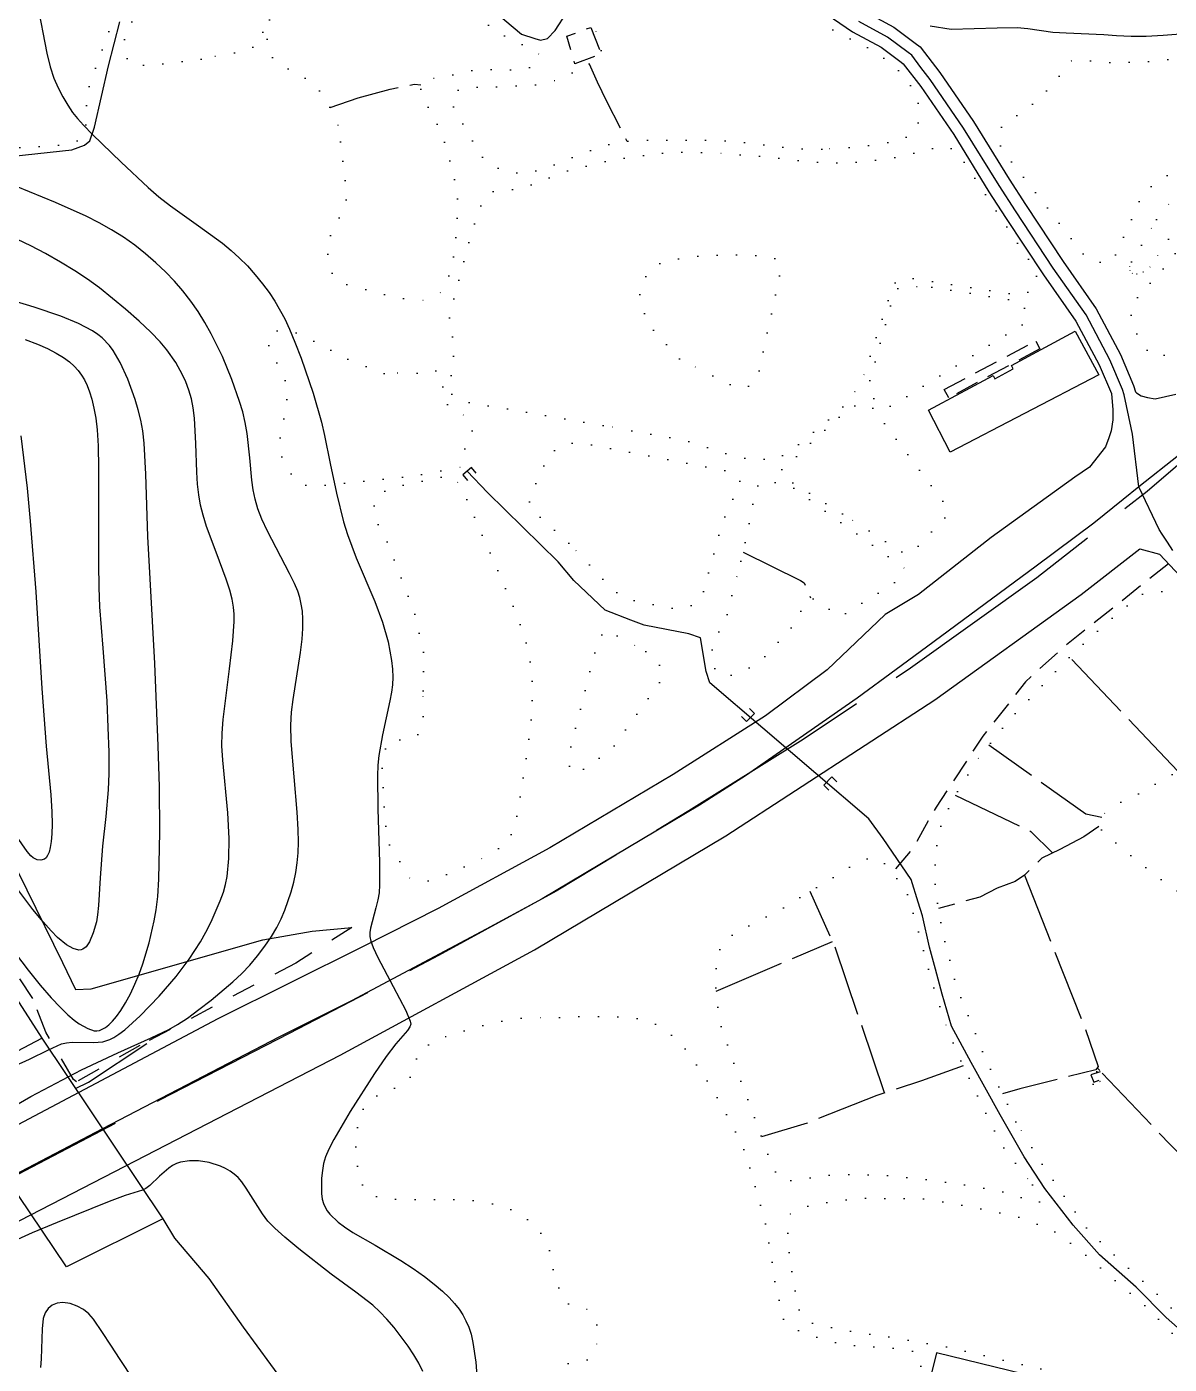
# Model space of a CAD drawing. Header units: millimetres. Extents: x 220021 to 223505, y 489325 to 491820.
# Drawn here: x 220931.8 to 221173, y 490811.3 to 491093.5 of the extents above; entities that cross this region are included whole.
import ezdxf

# ---------------------------------------------------------------- set-up
doc = ezdxf.new("R2010")
doc.units = ezdxf.units.MM
for name, pattern in [('15M2P5', [17.5, 15, -2.5]), ('50M10', [60, 50, -10]), ('5M2P5', [7.5, 5, -2.5]), ('5M5', [10, 5, -5]), ('AM4', [4, 0, -4])]:
    doc.linetypes.add(name, pattern=pattern)
for name, color, linetype in [('A0013110', 8, 'Continuous'), ('A0013112', 8, 'Continuous'), ('A0013113', 8, 'Continuous'), ('A0023119', 8, '5M2P5'), ('A0023210', 8, 'Continuous'), ('A0023212', 8, 'Continuous'), ('A0073340', 8, 'Continuous'), ('B0014111', 8, 'Continuous'), ('B0014112', 8, 'Continuous'), ('B0014116', 8, '5M2P5'), ('B0014118', 8, '5M2P5'), ('B0024120', 8, 'B0024120'), ('C0076116', 8, 'Continuous'), ('C0523121', 8, '50M10'), ('D0015112', 8, '15M2P5'), ('D0025111', 8, 'AM4'), ('E0022112', 8, 'Continuous'), ('F0017111', 8, 'Continuous'), ('F0017114', 8, 'Continuous'), ('F0037222', 8, 'Continuous'), ('F0037223', 8, '5M5')]:
    doc.layers.add(name, color=color, linetype=linetype)
doc.linetypes.add('B0024120', pattern='A,10,-1.75,[133,ltypeshp.shx,S=0.75,R=0,X=0,Y=0],-3.25', length=15)

msp = doc.modelspace()

# ---------------------------------------------------------------- linework, layer by layer
at = {"layer": 'A0013110', "flags": 128}
for points in [[(221099.493, 491097.015), (221106.167, 491092.476), (221112.186, 491089.228), (221116.4, 491086.069), (221116.888, 491085.709), (221120.567, 491080.954), (221127.525, 491070.809), (221134.975, 491058.707), (221138.473, 491053.291), (221146.471, 491041.214), (221153.341, 491031.414), (221158.24, 491022.198), (221160.809, 491016.137), (221160.816, 491016.117), (221161.14, 491012.665), (221161.138, 491010.604), (221160.795, 491008.275), (221160.297, 491006.782), (221159.548, 491004.855)], [(221108.767, 491096.755), (221114.887, 491093.452), (221119.385, 491090.081), (221120.417, 491089.319), (221124.609, 491083.901), (221131.718, 491073.535), (221139.204, 491061.374), (221142.657, 491056.028), (221150.604, 491044.03), (221157.612, 491034.032), (221162.758, 491024.352), (221165.51, 491017.858), (221165.929, 491016.51), (221166.111, 491016.297), (221167.078, 491015.65), (221168.443, 491015.28), (221170.058, 491015.028), (221174.434, 491015.992)], [(221166.793, 490983.375), (221170.943, 490982.21), (221185.149, 490967.176), (221194.195, 490955.965), (221196.422, 490950.117)]]:
    msp.add_lwpolyline(points, dxfattribs=at)
at = {"layer": 'A0013112', "flags": 128}
for points in [[(221159.548, 491004.855), (221156.177, 491000.569), (221153.077, 490998.483), (221135.414, 490985.729), (221120.076, 490973.723), (221113.033, 490969.52), (221100.844, 490957.845), (221087.777, 490948.11), (221068.298, 490935.715), (221042.285, 490920.274), (221018.655, 490907.465), (221002.731, 490899.389), (220972.139, 490884.182), (220914.609, 490853.691), (220889.591, 490841.096), (220859.003, 490825.132), (220831.371, 490811.47), (220799.518, 490795.206), (220766.529, 490779.228), (220758.574, 490776.753)], [(220763.14, 490747.285), (220764.708, 490748.788), (220782.756, 490758.41), (220816.447, 490782.763), (220853.815, 490802.296), (220880.935, 490816.159), (220914.862, 490833.696), (220959.122, 490856.458), (220998.017, 490876.497), (221039.032, 490898.717), (221079.387, 490922.793), (221123.548, 490951.512), (221154.4, 490973.745), (221166.793, 490983.375)]]:
    msp.add_lwpolyline(points, dxfattribs=at)
at = {"layer": 'A0013113', "flags": 128}
msp.add_lwpolyline([(220927.842, 490891.29), (220935.009, 490880.115), (220960.536, 490841.965), (220963.039, 490837.911), (220970.26, 490829.369), (220977.536, 490819.135), (220986.177, 490807.32), (220992.944, 490798.174), (221001.213, 490788.313), (221007.322, 490779.603), (221014.267, 490769.197), (221023.077, 490757.382), (221032.12, 490744.909), (221042.072, 490734.327), (221064.691, 490708.773), (221095.538, 490674.853), (221126.07, 490641.566), (221156.363, 490608.27), (221183.399, 490577.923), (221216.251, 490539.581), (221246.636, 490500.861)], dxfattribs=at)
at = {"layer": 'A0023119', "flags": 128}
msp.add_lwpolyline([(221172.875, 490980.165), (221164.607, 490973.643), (221150.613, 490962.52), (221142.713, 490955.325), (221133.67, 490943.824), (221123.81, 490928.878), (221118.883, 490920.111), (221115.265, 490915.821)], dxfattribs=at)
at = {"layer": 'A0023210', "flags": 128}
msp.add_lwpolyline([(221173.798, 490983.032), (221172.655, 490984.756), (221171.512, 490986.48), (221170.867, 490987.454), (221166.639, 490996.425), (221165.261, 491007.574), (221164.977, 491008.917), (221163.507, 491015.88), (221163.16, 491016.998), (221160.499, 491023.275), (221155.476, 491032.723), (221148.538, 491042.622), (221140.565, 491054.659), (221137.089, 491060.041), (221129.621, 491072.172), (221122.588, 491082.428), (221120.62, 491084.971), (221118.652, 491087.514), (221117.892, 491088.075), (221113.536, 491091.34), (221107.467, 491094.616)], dxfattribs=at)
at = {"layer": 'A0023212'}
msp.add_lwpolyline([(221311.223, 491122.724), (221262.915, 491080.076), (221240.352, 491061.953), (221218.847, 491041.842), (221190.648, 491016.023), (221177.069, 491004.74), (221174.962, 491003.06), (221166.639, 490996.425), (221163.292, 490993.756), (221157.074, 490988.799), (221144.907, 490979.737), (221121.812, 490962.618), (221115.408, 490957.883), (221107.158, 490951.88), (221083.582, 490935.452), (221073.843, 490929.254), (221040.659, 490909.495), (221028.844, 490903.091), (221000.374, 490887.943), (220985.078, 490880.339), (220956.616, 490865.512), (220947.84, 490860.94), (220937.753, 490855.685), (220927.666, 490850.43)], dxfattribs=at)
at = {"layer": 'A0073340', "flags": 128}
msp.add_lwpolyline([(220935.009, 490880.115), (220960.536, 490841.965), (220940.195, 490831.807), (220914.834, 490869.506)], close=True, dxfattribs=at)
at = {"layer": 'B0014111', "flags": 128}
msp.add_lwpolyline([(221153.189, 491029.29), (221158.16, 491020.088), (221126.75, 491003.78), (221122.196, 491012.639), (221135.831, 491019.966), (221136.24, 491019.232), (221140.105, 491021.334), (221139.728, 491022.032)], close=True, dxfattribs=at)
at = {"layer": 'B0014112', "flags": 128}
msp.add_lwpolyline([(221123.865, 490813.673), (221121.381, 490803.412), (221145.848, 490797.46), (221148.372, 490807.71)], close=True, dxfattribs=at)
at = {"layer": 'B0014116', "flags": 128}
msp.add_lwpolyline([(221050.931, 491093.408), (221053.129, 491087.833), (221047.572, 491085.714), (221045.82, 491091.537)], close=True, dxfattribs=at)
at = {"layer": 'B0014116'}
msp.add_lwpolyline([(221144.85, 491027.201), (221145.698, 491025.547), (221126.47, 491015.214), (221125.514, 491016.99)], close=True, dxfattribs=at)
at = {"layer": 'B0014118', "flags": 128}
msp.add_lwpolyline([(221158.453, 490872.976), (221156.468, 490872.363), (221157.131, 490870.787), (221158.969, 490871.462)], close=True, dxfattribs=at)
at = {"layer": 'B0024120', "flags": 128}
msp.add_lwpolyline([(220942.144, 490869.452), (220944.897, 490870.82), (220957.168, 490878.978)], dxfattribs=at)
at = {"layer": 'C0076116', "flags": 128}
for points in [[(221026.708, 490999.362), (221025.74, 491000.508), (221023.907, 490998.959), (221024.874, 490997.813)], [(221082.719, 490947.953), (221083.785, 490946.897), (221085.474, 490948.603), (221084.408, 490949.658)], [(221102.847, 490934.175), (221101.764, 490935.213), (221100.103, 490933.481), (221101.185, 490932.443)]]:
    msp.add_lwpolyline(points, dxfattribs=at)
at = {"layer": 'C0523121', "flags": 128}
msp.add_lwpolyline([(221699.41, 491456.057), (221683.772, 491447.234), (221665.133, 491435.662), (221646.351, 491422.574), (221638.679, 491416.859), (221620.056, 491402.654), (221603.145, 491388.881), (221585.939, 491373.357), (221568.728, 491358.496), (221550.782, 491342.203), (221529.939, 491323.549), (221507.873, 491302.899), (221485.733, 491282.884), (221457.794, 491257.402), (221433.74, 491235.52), (221407.377, 491211.643), (221380.742, 491186.85), (221356.167, 491164.451), (221332.258, 491143.179), (221305.186, 491117.765), (221282.487, 491097.097), (221257.471, 491073.853), (221237.647, 491057.134), (221214.705, 491035.881), (221191.966, 491015.727), (221168.374, 490995.491), (221145.102, 490977.222), (221118.394, 490958.16), (221095.722, 490943.144), (221071.629, 490928.04), (221043.614, 490911.142), (221018.766, 490897.524), (220987.216, 490881.068), (220959.876, 490866.988), (220920.947, 490846.609), (220894.928, 490833.545), (220870.583, 490820.983), (220844.609, 490807.614), (220814.558, 490791.755), (220792.067, 490780.41), (220769.335, 490768.682), (220743.5, 490755.247), (220719.635, 490743.829), (220693.568, 490731.447), (220669.856, 490720.522), (220638.457, 490705.929), (220611.08, 490693.916), (220584.654, 490682.034)], dxfattribs=at)
at = {"layer": 'D0015112', "flags": 128}
for points in [[(221050.576, 491085.695), (221052.248, 491081.918), (221054.192, 491077.85), (221058.499, 491069.394)], [(220995.865, 491076.515), (221001.783, 491078.534), (221008.556, 491080.389), (221013.695, 491081.426), (221015.036, 491081.302)], [(221083.052, 490982.67), (221095.152, 490976.679), (221095.979, 490976.156), (221097.306, 490973.042)], [(221174.841, 490936.431), (221151.971, 490960.547)], [(221158.765, 490926.632), (221155.387, 490927.354), (221134.961, 490941.944)], [(221127.843, 490931.398), (221143.828, 490923.717), (221148.406, 490919.193)], [(221158.181, 490924.729), (221154.982, 490922.611), (221149.914, 490919.933), (221146.155, 490918.089), (221143.728, 490915.703), (221142.445, 490914.482), (221140.479, 490913.182), (221136.729, 490911.769), (221133.057, 490909.867), (221124.307, 490907.471)], [(221142.445, 490914.482), (221155.243, 490882.203), (221157.996, 490874.097), (221157.527, 490873.443), (221141.462, 490869.398), (221137.803, 490868.353)], [(221112.912, 490868.526), (221102.459, 490899.411), (221097.222, 490911.06)], [(221077.358, 490890.028), (221101.971, 490900.497)], [(221129.504, 490874.279), (221120.731, 490871.112), (221111.323, 490868.001), (221096.565, 490862.162), (221086.933, 490859.255)], [(221157.803, 490873.828), (221158.347, 490873.257)], [(221158.855, 490872.725), (221173.309, 490857.564), (221180.976, 490849.755), (221187.601, 490842.149), (221195.296, 490833.562), (221200.944, 490827.13), (221205.573, 490823.167), (221208.412, 490821.012), (221209.125, 490820.458)]]:
    msp.add_lwpolyline(points, dxfattribs=at)
at = {"layer": 'D0025111', "flags": 128}
for points in [[(220948.947, 491129.788), (220955.543, 491130.78), (220960.986, 491131.09), (220965.936, 491130.713), (220969.895, 491130.343), (220973.031, 491129.805), (220975.508, 491128.754), (220976.666, 491127.366), (220977.991, 491125.287), (220978.491, 491123.041), (220978.168, 491120.628), (220976.525, 491117.706), (220974.555, 491114.268), (220972.417, 491111.522), (220971.102, 491109.46), (220969.952, 491107.914), (220968.799, 491107.232), (220966.492, 491106.039), (220963.69, 491105.195), (220960.394, 491103.836), (220957.925, 491101.781), (220955.127, 491099.556), (220952.821, 491097.846), (220950.845, 491096.479), (220949.369, 491093.21), (220945.601, 491082.711), (220944.619, 491079.957), (220944.46, 491077.37), (220944.466, 491075.127), (220944.305, 491073.403), (220944.309, 491072.023), (220943.982, 491070.817), (220942.83, 491069.617), (220939.863, 491068.601), (220924.03, 491067.668), (220923.37, 491067.845), (220919.749, 491064.418), (220917.441, 491063.915), (220914.142, 491063.936), (220908.862, 491064.488), (220902.096, 491065.394), (220898.798, 491065.243), (220895.17, 491064.749), (220886.434, 491061.872), (220884.787, 491061.193), (220882.808, 491061.033), (220882.639, 491062.587), (220884.442, 491067.233), (220892.827, 491078.221), (220894.966, 491080.104), (220897.769, 491080.949), (220900.902, 491081.274), (220904.365, 491081.597), (220907.167, 491082.441), (220909.638, 491083.805), (220914.574, 491088.949), (220924.429, 491105.965), (220930.49, 491122.661), (220931.801, 491126.103), (220933.446, 491127.818), (220935.59, 491128.321)], [(220968.685, 491086.702), (220961.1, 491085.716), (220956.152, 491085.403), (220953.842, 491085.59), (220953.014, 491086.803), (220952.347, 491089.741), (220952.671, 491092.154), (220953.82, 491094.389), (220955.466, 491095.759), (220957.607, 491097.125), (220960.408, 491098.487), (220963.206, 491100.885), (220966.501, 491102.761), (220969.302, 491103.778), (220971.609, 491104.626), (220973.418, 491107.03), (220980.478, 491120.268), (220982.62, 491121.29), (220984.929, 491121.447), (220986.581, 491120.229), (220987.413, 491117.463), (220986.759, 491115.225), (220982.191, 491095.069), (220981.539, 491091.968), (220981.048, 491090.246), (220978.578, 491088.536)], [(220998.089, 491069.227), (220999.272, 491058.901), (220999.277, 491057.003), (220997.31, 491052.013), (220995.504, 491048.574), (220995.346, 491045.815), (220995.847, 491043.051), (220996.513, 491040.804), (220999.413, 491039.184), (221000.257, 491038.907), (221003.244, 491038.117), (221006.407, 491037.237), (221009.356, 491036.543), (221009.873, 491036.436), (221011.984, 491036.127), (221014.997, 491035.875), (221015.461, 491035.86), (221015.909, 491035.874), (221016.373, 491035.917), (221016.808, 491035.999), (221017.201, 491036.112), (221017.595, 491036.264), (221017.938, 491036.428), (221018.277, 491036.625), (221018.592, 491036.855), (221018.88, 491037.106), (221019.141, 491037.379), (221019.375, 491037.672), (221019.777, 491038.301), (221019.959, 491038.639), (221020.932, 491040.946), (221021.065, 491041.322), (221021.68, 491043.433), (221021.767, 491043.814), (221022.204, 491046.681), (221022.506, 491049.881), (221022.677, 491052.991), (221022.814, 491056.005), (221022.818, 491056.352), (221022.739, 491057.734), (221022.696, 491058.106), (221022.15, 491061.109), (221021.448, 491064.055), (221020.91, 491066.295), (221019.94, 491069.493), (221019.829, 491069.898), (221019.453, 491071.015), (221019.304, 491071.384), (221017.747, 491074.345), (221016.318, 491077.025), (221016.117, 491077.378), (221015.616, 491078.467), (221015.335, 491079.21), (221015.22, 491079.577), (221015.134, 491079.93), (221015.029, 491080.578), (221015.002, 491080.855), (221015.001, 491081.112), (221015.041, 491081.331), (221015.118, 491081.518), (221015.228, 491081.686), (221015.351, 491081.817), (221015.486, 491081.939), (221015.652, 491082.056), (221015.841, 491082.167), (221016.073, 491082.274), (221017.032, 491082.54), (221017.806, 491082.697), (221019.975, 491083.013), (221020.198, 491083.032), (221026.91, 491084.536), (221030.135, 491084.527), (221033.33, 491084.451), (221034.601, 491084.471), (221036.271, 491084.593), (221036.744, 491084.654), (221037.883, 491084.913), (221038.259, 491085.026), (221038.623, 491085.159), (221038.956, 491085.306), (221039.251, 491085.46), (221039.507, 491085.636), (221039.715, 491085.825), (221039.888, 491086.026), (221040.022, 491086.233), (221040.126, 491086.459), (221040.197, 491086.687), (221040.237, 491086.932), (221040.232, 491087.168), (221040.165, 491087.403), (221040.043, 491087.619), (221039.871, 491087.832), (221039.662, 491088.028), (221037.203, 491089.407), (221034.401, 491090.762), (221032.421, 491091.775), (221031.586, 491092.26), (221030.369, 491093.062), (221027.716, 491095.06), (221027.249, 491095.403), (221024.888, 491097.347), (221024.412, 491097.745), (221021.529, 491099.74), (221020.984, 491100.082), (221018.396, 491101.929), (221015.553, 491103.935), (221015.06, 491104.246), (221011.995, 491105.749), (221009.212, 491106.986), (221006.332, 491108.278), (221005.831, 491108.474), (221002.565, 491109.444), (221001.965, 491109.631), (221000.931, 491110.037), (220998.157, 491111.364), (220996.253, 491112.219), (220993.168, 491113.41), (220992.249, 491113.726), (220991.794, 491113.856), (220991.344, 491113.952), (220990.884, 491114.01), (220990.427, 491114.027), (220989.985, 491113.991), (220989.56, 491113.906), (220989.182, 491113.775), (220988.844, 491113.593), (220988.546, 491113.365), (220988.284, 491113.096), (220987.593, 491112.107), (220987.208, 491111.448), (220987.029, 491111.095), (220986.874, 491110.721), (220986.458, 491109.17), (220986.364, 491108.693), (220985.46, 491105.329), (220984.635, 491102.306), (220984.526, 491101.914), (220983.877, 491098.783), (220983.395, 491096.661), (220982.839, 491093.422), (220982.623, 491091.677), (220982.595, 491091.262), (220982.585, 491090.454), (220982.606, 491089.992), (220982.656, 491089.522), (220982.746, 491089.035), (220982.873, 491088.597), (220983.057, 491088.131), (220983.248, 491087.757), (220983.468, 491087.4), (220983.711, 491087.084), (220983.98, 491086.781), (220984.275, 491086.491), (220984.593, 491086.212), (220985.254, 491085.722), (220986.236, 491085.077), (220986.895, 491084.693), (220989.628, 491083.311), (220990.005, 491083.104), (220991.044, 491082.43), (220991.405, 491082.16), (220992.081, 491081.59), (220993.033, 491080.69), (220993.349, 491080.357), (220994.151, 491079.415), (220994.434, 491079.038), (220995.073, 491077.994), (220996.635, 491075.077), (220996.814, 491074.77), (220996.981, 491074.446), (220997.134, 491074.087), (220997.771, 491071.843), (220997.868, 491071.416), (220998.069, 491069.682)], [(221099.653, 491067.67), (221099.387, 491067.662), (221096.291, 491067.705), (221093.205, 491067.912), (221090.131, 491068.276), (221086.78, 491068.728), (221083.797, 491069.077), (221080.698, 491069.385), (221077.741, 491069.522), (221074.395, 491069.592), (221071.339, 491069.601), (221068.166, 491069.605), (221064.98, 491069.608), (221061.596, 491069.597), (221058.427, 491069.389), (221057.854, 491069.309), (221055.044, 491068.757), (221053.5, 491068.35), (221052.994, 491068.187), (221049.755, 491067.06), (221046.676, 491065.858), (221043.854, 491064.662), (221040.595, 491063.483), (221040.129, 491063.341), (221037.156, 491062.55), (221036.814, 491062.521), (221036.487, 491062.523), (221036.017, 491062.562), (221035.663, 491062.611), (221033.442, 491063.056), (221032.658, 491063.259), (221030.243, 491064.021), (221029.911, 491064.206), (221029.594, 491064.417), (221029.303, 491064.637), (221029.012, 491064.887), (221028.735, 491065.158), (221028.473, 491065.449), (221028.234, 491065.748), (221027.525, 491066.742), (221027.299, 491067.099), (221025.613, 491069.999), (221024.054, 491072.825), (221022.388, 491075.647), (221022.207, 491076.025), (221021.782, 491077.089), (221021.685, 491077.485), (221021.632, 491077.866), (221021.627, 491078.262), (221021.667, 491078.625), (221021.746, 491078.981), (221021.903, 491079.344), (221022.139, 491079.663), (221022.438, 491079.912), (221022.813, 491080.113), (221023.243, 491080.276), (221023.747, 491080.418), (221024.292, 491080.53), (221025.344, 491080.686), (221025.898, 491080.737), (221026.436, 491080.756), (221029.858, 491080.765), (221033.177, 491080.947), (221036.334, 491081.15), (221039.647, 491081.33), (221040.092, 491081.387), (221041.337, 491081.621), (221041.745, 491081.726), (221043.273, 491082.212), (221045.213, 491082.956), (221046.055, 491083.333), (221047.206, 491083.927), (221049.94, 491085.292), (221050.213, 491085.454), (221050.723, 491085.793), (221051.425, 491086.328), (221052.437, 491087.077), (221053.246, 491087.794), (221052.94, 491089.41), (221052.069, 491092.267), (221052.068, 491092.544), (221052.231, 491095.266), (221052.349, 491095.553), (221052.52, 491095.866), (221052.722, 491096.173), (221052.956, 491096.483), (221054.001, 491097.685), (221054.395, 491098.051), (221055.553, 491099.008), (221056.027, 491099.355), (221057.362, 491100.213), (221057.897, 491100.506), (221061.007, 491102.058), (221063.939, 491103.547), (221066.727, 491104.922), (221069.843, 491106.387), (221070.394, 491106.689), (221073.294, 491108.256), (221076.105, 491109.632), (221077.572, 491110.252), (221080.498, 491111.366), (221081.551, 491111.683), (221081.9, 491111.749), (221082.571, 491111.818), (221082.895, 491111.818), (221083.202, 491111.799), (221083.773, 491111.716), (221084.107, 491111.622), (221084.398, 491111.501), (221084.677, 491111.346), (221084.945, 491111.143), (221085.448, 491110.703), (221086.231, 491109.934), (221086.52, 491109.603), (221086.79, 491109.248), (221087.045, 491108.87), (221088.678, 491106.252), (221090.223, 491104.063), (221090.526, 491103.699), (221092.505, 491101.198), (221094.729, 491098.728), (221095.11, 491098.389), (221097.565, 491096.279), (221100.021, 491094.314), (221102.568, 491092.515), (221103.019, 491092.267), (221104.718, 491091.45), (221107.618, 491090.097), (221109.741, 491088.961), (221110.109, 491088.71), (221112.933, 491086.813), (221115.183, 491085.069), (221115.493, 491084.754), (221117.618, 491082.414), (221117.845, 491082.083), (221119.187, 491079.853), (221119.394, 491079.457), (221119.568, 491079.066), (221119.715, 491078.668), (221119.941, 491077.925), (221120.025, 491077.549), (221120.082, 491077.186), (221120.137, 491076.527), (221120.142, 491076.191), (221120.017, 491073.298), (221119.969, 491073.032), (221119.9, 491072.752), (221119.815, 491072.507), (221119.696, 491072.241), (221119.554, 491071.993), (221119.381, 491071.749), (221119.186, 491071.517), (221118.966, 491071.287), (221118.727, 491071.064), (221118.469, 491070.85), (221118.19, 491070.655), (221117.875, 491070.459), (221117.265, 491070.138), (221116.921, 491069.983), (221116.268, 491069.736), (221115.897, 491069.618), (221114.8, 491069.333), (221113.608, 491069.094), (221110.294, 491068.562), (221106.869, 491068.174)], [(221172.594, 491062.113), (221169.912, 491060.443), (221167.679, 491058.348), (221166.399, 491056.195), (221165.605, 491054.447), (221164.724, 491051.948), (221161.528, 491045.128), (221160.894, 491044.186), (221160.361, 491043.769), (221159.22, 491043.688), (221156.548, 491044.299), (221155.074, 491045.348), (221147.33, 491055.301), (221138.067, 491067.095), (221137.123, 491068.845), (221137.653, 491072.582), (221139.143, 491073.534), (221145.358, 491078.07), (221149.512, 491082.623), (221150.605, 491084.571), (221152.427, 491086.332), (221153.805, 491086.6), (221156.212, 491086.331), (221158.719, 491086.068), (221161.442, 491085.957), (221167.897, 491086.133), (221175.453, 491086.954), (221183.129, 491088.841), (221187.434, 491090.278), (221190.14, 491090.879), (221192.655, 491091.048), (221194.842, 491090.884), (221197.176, 491090.579), (221204.337, 491088.818), (221206.019, 491087.88), (221206.353, 491087.2), (221201.072, 491081.918), (221194.72, 491077.217), (221188.966, 491072.943), (221181.466, 491067.944)], [(221201.149, 491076.575), (221206.316, 491080.451), (221211.367, 491083.261), (221213.519, 491083.82), (221215.617, 491083.911), (221217.145, 491083.614), (221219.993, 491082.765), (221226.29, 491080.077), (221231.896, 491078.062), (221233.528, 491077.33), (221234.25, 491076.433), (221234.303, 491075.742), (221234.054, 491075.045), (221232.934, 491073.942), (221224.25, 491065.937), (221208.494, 491050.199), (221195.547, 491041.941), (221188.118, 491036.546), (221179.955, 491030.552), (221173.544, 491024.746), (221171.503, 491024.055), (221169.956, 491024.096), (221168.766, 491024.641), (221166.048, 491028.911), (221165.425, 491030.887), (221164.898, 491032.949), (221165.08, 491034.215), (221166.277, 491036.329), (221167.228, 491037.763), (221170.884, 491041.223), (221173.609, 491045.138), (221175.82, 491047.056), (221178.449, 491049.013), (221180.307, 491050.411), (221180.927, 491051.342), (221181.015, 491052.356), (221178.884, 491054.74), (221178.091, 491056.08), (221177.233, 491057.502), (221177.202, 491058.516), (221177.559, 491059.279), (221179.468, 491061.046), (221184.943, 491063.565), (221189.721, 491066.797), (221193.481, 491070.401), (221196.669, 491073.408)], [(221053.502, 491009.382), (221024.457, 491014.4), (221021.649, 491015.799), (221020.984, 491017.873), (221021.636, 491020.802), (221021.958, 491024.25), (221021.786, 491027.012), (221021.616, 491028.911), (221021.115, 491031.329), (221021.113, 491032.364), (221021.274, 491033.743), (221022.256, 491037.015), (221025.524, 491049.243), (221026.997, 491054.064), (221028.308, 491057.161), (221029.954, 491058.703), (221032.922, 491059.029), (221036.221, 491059.353), (221045.779, 491063.087), (221055.175, 491065.442), (221062.596, 491066.429), (221067.543, 491067.087), (221073.811, 491067.047), (221078.431, 491066.844), (221088.495, 491066.089), (221096.91, 491065), (221104.004, 491064.781), (221109.117, 491065.094), (221115.053, 491065.918), (221125.604, 491068.438), (221126.925, 491067.912), (221128.247, 491067.213), (221144.971, 491041.917), (221144.977, 491039.501), (221143.826, 491037.956), (221142.179, 491036.931), (221141.189, 491036.938), (221139.869, 491037.119), (221118.251, 491040.536), (221116.108, 491040.205), (221114.79, 491039.178), (221108.57, 491020.069), (221106.6, 491016.458), (221103.64, 491012.682), (221092.611, 491003.609), (221089.81, 491002.247), (221085.026, 491002.278), (221081.56, 491002.818), (221070.5, 491006.34)], [(221069.632, 491023.425), (221063.015, 491030.714), (221061.685, 491034.863), (221061.184, 491037.627), (221062.166, 491040.381), (221063.646, 491042.441), (221065.622, 491043.636), (221071.227, 491044.98), (221079.639, 491045.444), (221087.887, 491045.218), (221090.199, 491044.513), (221090.696, 491043.474), (221090.866, 491041.403), (221086.3, 491020.385), (221085.151, 491018.322), (221083.669, 491017.296), (221082.349, 491017.305), (221081.193, 491017.657)], [(221122.875, 491038.609), (221140.532, 491035.734), (221142.019, 491035.035), (221142.847, 491033.477), (221143.181, 491032.094), (221142.359, 491030.892), (221114.36, 491013.475), (221112.381, 491013.488), (221111.389, 491014.185), (221109.9, 491015.919), (221109.733, 491016.783), (221109.729, 491018.508), (221115.123, 491037.969), (221116.276, 491038.651), (221116.936, 491038.82)], [(221007.286, 491020.377), (220999.196, 491023.535), (220992.093, 491027.376), (220989.615, 491028.772), (220987.304, 491029.305), (220985.159, 491029.491), (220983.511, 491028.984), (220982.856, 491027.263), (220983.025, 491025.537), (220984.351, 491023.113), (220986.339, 491019.477), (220986.844, 491015.678), (220986.521, 491012.92), (220985.218, 491006.2), (220985.39, 491003.438), (220986.22, 491001.363), (220987.876, 490998.764), (220989.86, 490996.854), (220993.324, 490996.659), (221013.609, 490998.771), (221023.337, 491000.606), (221023.826, 491002.673), (221024.644, 491005.6), (221025.464, 491007.493), (221026.121, 491008.696), (221025.623, 491009.907), (221023.969, 491011.643), (221022.316, 491012.861), (221020.995, 491013.56), (221019.838, 491014.43), (221019.671, 491015.294), (221019.666, 491017.364), (221019.661, 491019.089), (221019.163, 491020.473), (221018.007, 491020.998), (221017.018, 491020.487)], [(221104.025, 490990.769), (221091.468, 490998.613), (221091.135, 490999.996), (221093.439, 491002.051), (221104.795, 491012.502), (221106.936, 491013.696), (221108.09, 491014.033), (221109.08, 491013.854), (221110.236, 491013.329), (221126.291, 490992.005), (221126.294, 490990.625), (221119.22, 490983.08), (221118.067, 490982.397), (221117.077, 490982.404)], [(221046.306, 490984.585), (221039.527, 490990.667), (221038.204, 490992.229), (221037.872, 490992.921), (221038.361, 490995.161), (221042.299, 491003.589), (221044.605, 491004.954), (221046.748, 491005.63), (221048.727, 491005.79), (221079.919, 490999.723), (221081.735, 490998.849), (221082.398, 490997.809), (221081.908, 490995.915), (221080.595, 490993.335), (221079.282, 490990.411), (221078.3, 490987.484), (221074.54, 490973.879), (221073.225, 490971.99), (221071.248, 490970.968), (221067.784, 490970.818), (221059.367, 490972.597), (221057.221, 490973.474), (221055.237, 490975.039), (221049.448, 490981.287)], [(221015.537, 490953.385), (221015.683, 490961.147), (221013.847, 490969.44), (221007.704, 490985.352), (221005.715, 490989.16), (221005.05, 490991.407), (221005.373, 490993.821), (221006.854, 490995.364), (221010.81, 490996.719), (221021.196, 490998.894), (221022.85, 490997.331), (221024.673, 490993.869), (221034.794, 490970.685), (221036.953, 490964.806), (221037.952, 490961.004), (221038.628, 490954.443), (221038.478, 490948.579), (221037.994, 490944.441), (221037.346, 490939.442), (221036.534, 490934.272), (221035.722, 490929.446), (221035.072, 490925.482), (221033.925, 490922.557), (221032.115, 490920.498), (221027.833, 490917.938), (221022.56, 490915.557), (221018.77, 490913.856), (221015.968, 490913.184), (221014.319, 490913.022), (221012.667, 490913.895), (221011.342, 490915.974), (221009.851, 490918.744), (221008.029, 490921.516), (221007.692, 490924.279), (221007.183, 490929.803), (221007.007, 490934.29), (221006.834, 490937.569), (221007.649, 490941.532), (221008.141, 490942.563), (221009.13, 490942.902), (221013.583, 490943.391), (221014.57, 490944.42), (221015.391, 490945.967), (221015.552, 490947.519)], [(221082.606, 490980.728), (221083.911, 490986.413), (221085.376, 490994.34), (221085.865, 490996.407), (221087.018, 490997.435), (221088.336, 490997.771), (221093.454, 490996.358), (221117.085, 490979.298), (221116.924, 490977.574), (221114.29, 490975.693), (221103.584, 490969.034), (221101.436, 490970.428), (221099.618, 490972.165), (221097.306, 490973.042), (221094.84, 490969.608), (221093.363, 490966.857), (221087.77, 490960.682), (221085.135, 490958.629), (221082.994, 490957.608), (221081.016, 490956.758), (221078.872, 490956.599), (221077.716, 490957.297), (221076.557, 490958.857), (221076.386, 490961.273), (221077.038, 490964.374), (221078.188, 490966.265), (221079.501, 490968.844)], [(221140.646, 490862.462), (221134.187, 490875.846), (221128.069, 490891.173), (221124.99, 490903.131), (221123.712, 490911.253), (221123.486, 490914.354), (221123.644, 490917.408), (221123.82, 490920.135), (221124.772, 490924.771), (221127.251, 490930.46), (221132.752, 490939.174), (221138.877, 490946.854), (221146.615, 490954.939), (221152.336, 490960.929), (221159.46, 490967.407), (221164.862, 490971.965), (221167.318, 490973.736), (221169.243, 490974.244), (221170.913, 490974.372), (221173.567, 490974.189), (221175.124, 490973.554), (221183.401, 490966.639), (221191.753, 490956.869), (221192.655, 490955.504), (221192.733, 490954.601), (221192.518, 490952.698), (221188.058, 490947.598), (221179.626, 490940.014), (221175.529, 490936.824), (221165.7, 490931.206), (221161.83, 490929.412), (221159.429, 490927.576), (221158.319, 490925.998), (221158.18, 490924.721), (221158.881, 490923.807), (221165.13, 490918.478), (221171.409, 490913.462), (221173.861, 490911.743), (221175.83, 490910.474), (221177.111, 490909.965), (221178.716, 490910.762), (221184.424, 490918.152), (221184.96, 490918.324), (221185.765, 490917.848), (221191.674, 490910.436), (221200.207, 490900.741), (221208.599, 490891.305), (221218.832, 490881.049), (221229.248, 490870.254), (221236.169, 490863.493), (221240.623, 490860.839), (221242.485, 490859.474), (221242.984, 490858.739), (221243.173, 490857.775), (221242.737, 490856.581), (221234.447, 490847.709), (221234.439, 490847.093), (221236.287, 490845.368), (221240.013, 490841.712), (221240.329, 490841.175), (221239.266, 490840.212), (221229.909, 490831.719), (221221.469, 490826.013), (221217.862, 490824.1), (221210.343, 490821.48), (221206.99, 490818.667), (221203.274, 490815.944), (221201.214, 490814.515), (221198.612, 490813.27), (221196.812, 490812.715), (221194.862, 490812.566), (221190.412, 490812.834), (221187.829, 490813.165), (221186.009, 490813.412), (221184.776, 490813.769), (221183.409, 490814.408), (221178.816, 490817.666), (221171.615, 490825.014), (221162.951, 490832.925), (221156.048, 490839.374), (221152.069, 490844.998), (221146.424, 490853.129)], [(221062.529, 490961.708), (221064.678, 490959.624), (221065.836, 490958.408), (221066.169, 490957.371), (221066.007, 490955.992), (221055.651, 490941.567), (221051.371, 490938.144), (221048.736, 490936.436), (221047.252, 490936.1), (221046.426, 490936.623), (221046.416, 490940.419), (221052.296, 490963.671), (221053.611, 490965.906), (221054.27, 490966.247)], [(221144.13, 490849.132), (221145.713, 490846.346), (221145.774, 490845.594), (221145.273, 490845.317), (221144.636, 490845.433), (221139.458, 490847.346), (221131.24, 490848.961), (221123.499, 490850.032), (221119.305, 490850.523), (221114.546, 490851.051), (221110.783, 490851.246), (221106.948, 490851.276), (221104.537, 490851.301), (221101.519, 490851.182), (221098.662, 490850.847), (221096.517, 490850.523), (221093.847, 490850.109), (221092.39, 490850.024), (221091.254, 490850.209), (221090.391, 490850.815), (221088.055, 490856.056), (221085.091, 490864.507), (221082.039, 490872.314), (221078.547, 490882.017), (221077.461, 490888.149), (221077.292, 490891.24), (221077.31, 490894.369), (221077.601, 490896.672), (221078.172, 490898.981), (221078.836, 490900.332), (221081.465, 490902.394), (221090.735, 490907.117), (221103.221, 490914.707), (221106.915, 490917.048), (221109.47, 490918.038), (221111.219, 490918.154), (221113.077, 490916.839), (221117.46, 490911.408), (221119.735, 490903.969), (221121.586, 490896.879), (221123.391, 490890.362), (221125.889, 490882.807), (221128.913, 490875.525), (221131.83, 490869.37), (221135.713, 490861.385), (221138.24, 490856.774)], [(221044.313, 490884.467), (221048.12, 490884.65), (221052.242, 490884.645), (221055.365, 490884.648), (221060.912, 490884.26), (221062.804, 490883.638), (221064.825, 490882.974), (221066.493, 490881.9), (221069.914, 490879.075), (221074.465, 490872.712), (221077.757, 490867.207), (221080.169, 490862.902), (221081.899, 490859.453), (221083.664, 490855.63), (221086.479, 490845.733), (221087.719, 490841.501), (221089.112, 490833.426), (221089.575, 490829.698), (221091.629, 490820.572), (221092.893, 490819.318), (221096.352, 490817.623), (221104.365, 490815.347), (221112.171, 490814.862), (221115.639, 490814.584), (221117.358, 490814.366), (221119.408, 490813.896), (221120.328, 490813.168), (221120.687, 490811.973), (221120.482, 490809.743), (221119.832, 490807.427), (221119.405, 490805.463), (221119.36, 490804.01), (221119.423, 490802.75), (221119.984, 490802.088), (221120.602, 490801.54), (221130.297, 490798.636), (221134.376, 490798.048), (221138.16, 490797.489), (221140.519, 490796.824), (221142.706, 490795.972), (221143.618, 490794.69), (221144.515, 490792.847), (221144.326, 490791.193), (221143.698, 490789.574), (221143.02, 490788.266), (221141.91, 490787.03), (221140.592, 490785.945), (221139.007, 490784.313), (221135.695, 490782.583), (221131.32, 490781.819), (221123.39, 490781.606), (221120.131, 490781.761), (221115.663, 490782.083), (221109.079, 490782.163), (221105.921, 490782.016), (221103.776, 490781.789), (221100.782, 490781.454), (221098.94, 490780.974), (221093.783, 490777.326), (221091.08, 490772.969), (221090.106, 490770.624), (221088.582, 490766.482), (221087.81, 490764.871), (221087.075, 490763.728), (221086.03, 490762.384), (221084.366, 490761.047), (221081.523, 490760.051), (221080.162, 490759.685), (221077.745, 490759.631), (221075.809, 490759.856), (221074.594, 490760.275), (221071.89, 490761.329), (221066.67, 490764.631), (221058.152, 490771.031), (221052.324, 490777.01), (221048.925, 490780.526), (221045.838, 490785.998), (221044.821, 490790.173), (221044.587, 490792.878), (221044.391, 490796.678), (221044.186, 490799.614), (221044.197, 490802.794), (221044.323, 490806.276), (221044.738, 490810.118), (221045.527, 490811.002), (221046.021, 490811.376), (221046.798, 490811.537), (221048.183, 490811.79), (221049.306, 490812.012), (221050.414, 490812.295), (221051.315, 490812.981), (221051.801, 490813.757), (221052.181, 490815.545), (221052.27, 490816.984), (221052.285, 490818.095), (221052.201, 490820.02), (221051.771, 490821.417), (221051.154, 490822.267), (221050.115, 490822.84), (221048, 490823.379), (221046.756, 490823.808), (221045.767, 490824.248), (221044.93, 490825.077), (221043.209, 490830.188), (221042.391, 490834.437), (221041.821, 490836.597), (221039.351, 490840.579), (221036.979, 490842.28), (221034.085, 490843.917), (221031.244, 490844.877), (221028.377, 490845.539), (221025.226, 490845.946), (221021.873, 490846.076), (221019.24, 490846.072), (221016.571, 490846.047), (221014.174, 490846.046), (221011.516, 490846.082), (221009.53, 490846.088), (221006.933, 490846.224), (221004.099, 490847.199), (221003.244, 490847.992), (221002.515, 490849.565), (221002.15, 490850.958), (221001.631, 490853.049), (221001.364, 490855.369), (221001.313, 490857.647), (221001.518, 490860.417), (221001.808, 490862.104), (221002.426, 490864.441), (221003.378, 490866.037), (221004.905, 490867.554), (221007.796, 490868.906), (221010.25, 490869.835), (221012.252, 490871.167), (221013.196, 490872.429), (221013.649, 490874.36), (221014.169, 490875.989), (221014.89, 490877.611), (221016.33, 490878.498), (221018.318, 490879.837), (221022.129, 490881.088), (221030.115, 490883.366), (221036.988, 490884.423)], [(221156.966, 490870.407), (221156.063, 490872.552), (221158.643, 490873.348), (221159.347, 490871.281)], [(221157.926, 490807.541), (221140.899, 490811.48), (221126.186, 490814.909), (221113.201, 490817.159), (221105.478, 490818.291), (221102.551, 490818.899), (221099.382, 490819.374), (221097.576, 490820.021), (221096.297, 490820.932), (221095.179, 490822.082), (221094.48, 490824.086), (221092.938, 490833.521), (221092.576, 490837.342), (221092.489, 490839.598), (221092.694, 490842.296), (221093.072, 490843.019), (221093.926, 490843.752), (221095.664, 490844.39), (221099.871, 490845.255), (221103.581, 490845.801), (221107.729, 490846.321), (221120.72, 490846.215), (221123.663, 490845.816), (221126.501, 490845.391), (221129.601, 490844.812), (221132.468, 490844.254), (221136.715, 490843.313), (221140.952, 490842.481), (221148.173, 490839.68), (221153.665, 490835.856), (221159.796, 490830.552), (221168.461, 490823.134), (221175.493, 490815.952), (221179.622, 490812.54), (221181.822, 490811.526), (221188.584, 490809.575), (221191.874, 490808.632), (221192.838, 490807.954), (221193.336, 490806.921), (221193.31, 490806.194), (221193.158, 490805.608), (221192.679, 490804.547), (221191.423, 490804.146), (221184.03, 490804.504), (221177.997, 490804.889), (221169.008, 490805.681), (221163.634, 490806.494)]]:
    msp.add_lwpolyline(points, close=True, dxfattribs=at)
at = {"layer": 'D0025111'}
msp.add_lwpolyline([(221170.326, 491052.839), (221174.771, 491058.412), (221175.424, 491058.6), (221176.445, 491057.799), (221177.115, 491056.694), (221177.35, 491056.142), (221177.368, 491055.526), (221169.011, 491042.889), (221167.569, 491041.743), (221166.247, 491041.32), (221165.269, 491041.436), (221164.764, 491042.085), (221164.689, 491042.937), (221165.075, 491043.909)], close=True, dxfattribs=at)
at = {"layer": 'E0022112', "flags": 128}
for points in [[(221027.047, 491099.783), (221036.304, 491091.959), (221039.11, 491091.079), (221040.266, 491090.726), (221041.75, 491091.062), (221043.395, 491092.776), (221045.86, 491096.556)], [(220870.97, 491045.237), (220884.467, 491057.227), (220887.594, 491059.794), (220890.89, 491061.153), (220900.124, 491062.646), (220906.228, 491062.434), (220911.342, 491062.056), (220918.766, 491061.836), (220920.249, 491062.344), (220921.401, 491063.372), (220922.553, 491064.744), (220923.87, 491065.771), (220926.344, 491065.928), (220941.351, 491067.556), (220943.987, 491068.574), (220945.14, 491069.429), (220946.122, 491072.356), (220949.059, 491085.276), (220951.51, 491094.577)], [(221122.555, 491093.737), (221126.99, 491093.019), (221136.707, 491093.32), (221140.895, 491093.369), (221143.154, 491093.197), (221148.427, 491092.395), (221151.24, 491092.255), (221159.244, 491091.878), (221161.91, 491091.684), (221165.018, 491091.551), (221168.155, 491091.525), (221171.717, 491091.755), (221174.459, 491091.999), (221178.748, 491092.3), (221182.317, 491092.831), (221186.383, 491093.506), (221190.284, 491094.228)], [(221177.807, 490816.379), (221172.405, 490821.124), (221166.056, 490827.568), (221158.29, 490834.334), (221152.747, 490840.655), (221146.756, 490848.369), (221142.426, 490855.033), (221137.317, 490863.915), (221131.211, 490874.953), (221127.094, 490882.625), (221125.07, 490889.394), (221123.692, 490894.684), (221122.449, 490899.302), (221120.907, 490905.877), (221119.988, 490908.812), (221118.57, 490913.557), (221112.609, 490922.222), (221109.63, 490926.382), (221076.072, 490955.064), (221075.241, 490957.485), (221074.068, 490964.566), (221071.592, 490965.445), (221062.185, 490967.231), (221059.378, 490968.284), (221053.929, 490970.389), (221047.315, 490976.643), (221044.006, 490980.632), (221029.124, 490995.22), (221024.823, 490999.734)]]:
    msp.add_lwpolyline(points, dxfattribs=at)
at = {"layer": 'F0017111'}
for points, elevation in [([(220926.882, 490864.384), (220932.673, 490867.757), (220943.418, 490873.437), (220951.063, 490876.994), (220958.073, 490880.184), (220961.817, 490881.953), (220963.664, 490882.988), (220965.745, 490884.34), (220968.183, 490886.11), (220970.777, 490888.124), (220975.369, 490891.971), (220977.216, 490893.711), (220978.919, 490895.508), (220980.572, 490897.467), (220982.128, 490899.516), (220983.5, 490901.535), (220984.628, 490903.438), (220985.553, 490905.271), (220986.341, 490907.109), (220987.67, 490910.985), (220988.2, 490913), (220988.627, 490915.045), (220988.944, 490917.117), (220989.147, 490919.216), (220989.227, 490921.422), (220989.159, 490924.124), (220988.915, 490927.791), (220987.68, 490942.692), (220987.567, 490946.181), (220987.696, 490948.88), (220988.04, 490951.546), (220989.636, 490961.501), (220989.967, 490964.281), (220990.124, 490966.572), (220990.133, 490968.501), (220990.018, 490970.184), (220989.791, 490971.692), (220989.465, 490973.084), (220989.026, 490974.456), (220988.358, 490976.057), (220987.321, 490978.17), (220982.635, 490987.101), (220981.453, 490989.656), (220980.616, 490991.831), (220980.034, 490993.814), (220979.624, 490995.778), (220979.333, 490997.834), (220978.916, 491002.562), (220978.389, 491007.688), (220977.969, 491010.031), (220977.428, 491012.252), (220976.774, 491014.466), (220975.153, 491019.131), (220973.159, 491023.953), (220970.79, 491028.752), (220969.448, 491031.113), (220967.999, 491033.42), (220966.443, 491035.647), (220964.78, 491037.775), (220963.001, 491039.821), (220961.097, 491041.807), (220959.062, 491043.75), (220956.902, 491045.63), (220954.625, 491047.421), (220952.238, 491049.102), (220949.74, 491050.677), (220947.126, 491052.158), (220944.368, 491053.566), (220937.925, 491056.443), (220926.929, 491060.961)], 55), ([(220925.673, 490872.651), (220932.436, 490875.63), (220936.455, 490877.598), (220939.194, 490878.867), (220940.234, 490879.143), (220941.398, 490879.251), (220945.917, 490879.162), (220947.868, 490879.29), (220949.372, 490879.779), (220950.245, 490880.237), (220951.282, 490880.92), (220952.535, 490881.885), (220955.772, 490884.805), (220959.806, 490888.955), (220963.397, 490893.11), (220966.114, 490896.756), (220968.516, 490900.407), (220969.669, 490902.435), (220970.794, 490904.661), (220972.698, 490909.049), (220973.347, 490910.875), (220973.807, 490912.529), (220974.129, 490914.193), (220974.511, 490917.975), (220974.584, 490922.196), (220974.261, 490927.624), (220973.201, 490938.745), (220973.046, 490941.761), (220973.076, 490944.478), (220973.295, 490947.371), (220974.667, 490958.03), (220975.364, 490963.928), (220975.643, 490968.004), (220975.615, 490969.57), (220975.463, 490971.085), (220975.169, 490972.741), (220974.683, 490974.666), (220973.945, 490976.973), (220971.793, 490982.654), (220969.788, 490988.107), (220969.079, 490990.433), (220968.546, 490992.609), (220968.162, 490994.751), (220967.902, 490997.016), (220967.735, 490999.572), (220967.549, 491005.581), (220967.264, 491010.968), (220966.988, 491013.105), (220966.585, 491015.035), (220966.04, 491016.868), (220965.398, 491018.578), (220964.721, 491020.109), (220963.319, 491022.661), (220961.412, 491025.353), (220959.995, 491027.037), (220958.06, 491029.058), (220955.528, 491031.438), (220952.658, 491033.963), (220947.165, 491038.44), (220944.634, 491040.285), (220941.946, 491042.063), (220938.936, 491043.889), (220935.769, 491045.675), (220932.697, 491047.282), (220929.883, 491048.614)], 60), ([(220929.483, 490897.987), (220932.144, 490894.416), (220934.668, 490891.268), (220936.953, 490888.631), (220938.921, 490886.535), (220940.522, 490884.987), (220941.82, 490883.884), (220942.912, 490883.098), (220944.723, 490882.1), (220946.064, 490881.672), (220946.616, 490881.642), (220947.169, 490881.736), (220947.774, 490881.962), (220948.44, 490882.34), (220949.165, 490882.894), (220949.948, 490883.652), (220950.796, 490884.657), (220951.714, 490885.957), (220952.7, 490887.576), (220953.703, 490889.446), (220954.663, 490891.476), (220955.531, 490893.59), (220956.313, 490895.761), (220957.677, 490900.24), (220958.763, 490904.829), (220959.169, 490907.21), (220959.483, 490910.008), (220959.716, 490913.631), (220959.953, 490923.535), (220959.881, 490933.128), (220959.583, 490941.758), (220958.867, 490959.176), (220957.42, 490985.957), (220956.947, 490999.092), (220956.609, 491005.657), (220956.306, 491008.243), (220955.887, 491010.518), (220955.346, 491012.682), (220954.687, 491014.884), (220953.154, 491019.142), (220951.573, 491022.653), (220950.061, 491025.247), (220949.323, 491026.243), (220947.768, 491027.873), (220946.848, 491028.605), (220945.727, 491029.345), (220942.744, 491030.93), (220939.033, 491032.484), (220933.411, 491034.332), (220919.16, 491038.673)], 65)]:
    msp.add_lwpolyline(points, dxfattribs=dict(at, elevation=elevation))
at = {"layer": 'F0017111', "flags": 128}
for points, elevation in [([(220931.492, 491027.547), (220934.134, 491026.564), (220936.244, 491025.621), (220938.037, 491024.676), (220939.564, 491023.73), (220940.833, 491022.796), (220941.863, 491021.88), (220942.7, 491020.961), (220943.398, 491020.013), (220944.008, 491019.003), (220944.559, 491017.864), (220945.073, 491016.524), (220945.566, 491014.923), (220946.018, 491013.055), (220946.402, 491010.926), (220946.695, 491008.443), (220946.892, 491005.117), (220946.995, 491000.358), (220946.985, 490980.175), (220947.045, 490975.177), (220947.2, 490971.15), (220947.865, 490962.368), (220948.703, 490951.307), (220948.982, 490945.68), (220949.129, 490940.451), (220949.147, 490935.975), (220949.04, 490932.467), (220948.537, 490926.845), (220947.835, 490920.644), (220947.296, 490913.913), (220946.961, 490908.117), (220946.774, 490906.141), (220946.542, 490904.677), (220945.883, 490902.348), (220945.085, 490900.454), (220944.388, 490899.392), (220943.696, 490898.864), (220943.295, 490898.727), (220942.824, 490898.694), (220941.64, 490898.985), (220940.233, 490899.757), (220938.334, 490901.366), (220936.988, 490902.723), (220935.267, 490904.637), (220933.092, 490907.275), (220927.595, 490914.559)], 70), ([(221015.417, 490809.755), (221014.578, 490811.488), (221013.569, 490813.245), (221012.356, 490815.09), (221009.381, 490819.009), (221007.831, 490820.817), (221006.355, 490822.368), (221004.861, 490823.744), (221001.294, 490826.496), (220996.118, 490830.281), (220989.278, 490835.652), (220986.289, 490838.117), (220984.178, 490839.973), (220982.728, 490841.469), (220981.568, 490842.992), (220978.18, 490848.469), (220977.26, 490849.756), (220976.436, 490850.679), (220975.624, 490851.387), (220974.752, 490852.006), (220973.791, 490852.563), (220972.719, 490853.059), (220970.309, 490853.847), (220968.081, 490854.234), (220966.179, 490854.214), (220964.306, 490853.895), (220963.43, 490853.612), (220962.623, 490853.224), (220961.818, 490852.683), (220959.89, 490850.966), (220957.814, 490849.027), (220956.991, 490848.402), (220956.257, 490848.005), (220952.603, 490846.875), (220949.261, 490845.649), (220938.223, 490841.178), (220932.991, 490838.979), (220927.427, 490836.492)], 55), ([(220954.322, 490808.153), (220951.519, 490812.291), (220949.561, 490815.298), (220947.823, 490817.979), (220945.954, 490820.784), (220944.946, 490821.927), (220943.813, 490822.819), (220942.503, 490823.559), (220940.997, 490824.092), (220939.475, 490824.327), (220938.236, 490824.185), (220937.214, 490823.736), (220936.349, 490823.037), (220935.684, 490822.105), (220935.261, 490820.943), (220935.062, 490818.732), (220934.896, 490812.445), (220934.754, 490810.626)], 60)]:
    msp.add_lwpolyline(points, dxfattribs=dict(at, elevation=elevation))
at = {"layer": 'F0017114', "elevation": 50}
msp.add_lwpolyline([(220934.009, 491098.499), (220936.042, 491087.933), (220936.771, 491085.085), (220937.561, 491082.711), (220938.446, 491080.635), (220939.44, 491078.722), (220940.488, 491076.985), (220941.515, 491075.476), (220942.523, 491074.172), (220943.805, 491072.745), (220945.731, 491070.791), (220951.742, 491064.957), (220957.435, 491059.647), (220959.743, 491057.668), (220962.187, 491055.754), (220968.062, 491051.53), (220973.124, 491047.869), (220975.003, 491046.353), (220976.709, 491044.805), (220978.411, 491043.072), (220980.078, 491041.206), (220981.627, 491039.307), (220982.995, 491037.454), (220984.202, 491035.634), (220986.303, 491031.911), (220987.329, 491029.723), (220988.458, 491026.994), (220989.741, 491023.589), (220992.282, 491016.184), (220994.062, 491010.062), (220994.724, 491007.261), (220995.9, 491001.388), (220997.192, 490995.14), (220998.73, 490989.062), (220999.563, 490986.356), (221001.372, 490981.449), (221005.313, 490972.22), (221006.942, 490967.876), (221008.125, 490963.732), (221008.852, 490959.792), (221009.043, 490957.946), (221009.113, 490956.244), (221009.055, 490954.69), (221008.86, 490953.107), (221008.516, 490951.273), (221006.939, 490944.14), (221006.177, 490939.777), (221005.976, 490937.672), (221005.896, 490935.479), (221005.971, 490928.526), (221006.287, 490917.195), (221006.334, 490912.442), (221006.207, 490910.796), (221005.945, 490909.258), (221005.541, 490907.603), (221004.38, 490903.334), (221004.247, 490902.42), (221004.265, 490901.567), (221004.46, 490900.592), (221004.966, 490899.218), (221005.943, 490897.15), (221009.195, 490891.004), (221011.831, 490885.957), (221012.777, 490883.672), (221012.883, 490883.037), (221012.718, 490882.453), (221012.188, 490881.712), (221009.736, 490878.867), (221007.741, 490876.257), (221005.26, 490872.661), (221000.117, 490864.629), (220996.628, 490858.743), (220995.57, 490856.691), (220994.883, 490855.056), (220994.472, 490853.628), (220994.234, 490852.173), (220994.088, 490850.534), (220994.066, 490847.325), (220994.216, 490846.125), (220994.469, 490845.189), (220994.813, 490844.411), (220995.248, 490843.689), (220995.816, 490842.961), (220997.573, 490841.273), (220998.9, 490840.252), (221000.638, 490839.103), (221005.357, 490836.404), (221010.8, 490833.195), (221013.427, 490831.482), (221015.816, 490829.795), (221017.864, 490828.199), (221019.579, 490826.712), (221020.994, 490825.337), (221022.149, 490824.07), (221023.092, 490822.87), (221023.877, 490821.686), (221024.549, 490820.462), (221025.126, 490819.131), (221025.619, 490817.617), (221026.038, 490815.865), (221026.67, 490811.702), (221027.023, 490806.871)], dxfattribs=at)
at = {"layer": 'F0017114', "elevation": 75, "flags": 128}
msp.add_lwpolyline([(220930.589, 491007.205), (220931.892, 490996.16), (220932.577, 490989.2), (220933.735, 490974.266), (220935, 490953.871), (220935.954, 490941.718), (220936.888, 490931.425), (220937.123, 490927.85), (220937.194, 490925.227), (220937.142, 490923.241), (220937.003, 490921.63), (220936.796, 490920.334), (220936.537, 490919.345), (220936.239, 490918.647), (220935.911, 490918.182), (220935.561, 490917.888), (220934.815, 490917.625), (220934.015, 490917.73), (220933.171, 490918.178), (220932.69, 490918.596), (220931.929, 490919.508), (220928.56, 490924.322)], dxfattribs=at)
at = {"layer": 'F0037222'}
msp.add_lwpolyline([(220865.417, 491031.304), (220875.704, 491023.543), (220891.956, 491006.982), (220900.449, 490994.343), (220904.415, 490981.751), (220909.827, 490969.415), (220917.81, 490942.088), (220924.244, 490926.725), (220939.39, 490896.054), (220942.125, 490890.37), (220945.423, 490890.521), (220981.688, 490900.811), (220992.076, 490902.642), (221000.486, 490903.45)], dxfattribs=at)
at = {"layer": 'F0037223'}
msp.add_lwpolyline([(221000.486, 490903.45), (220988.628, 490895.936), (220955.681, 490878.551), (220942.339, 490870.873), (220941.677, 490871.395), (220935.88, 490881.391), (220933.121, 490888.441), (220919.274, 490909.392), (220903.24, 490939.408), (220890.264, 490966.763), (220875.915, 491002.084), (220865.417, 491031.304)], dxfattribs=at)

doc.saveas('drawing.dxf')
